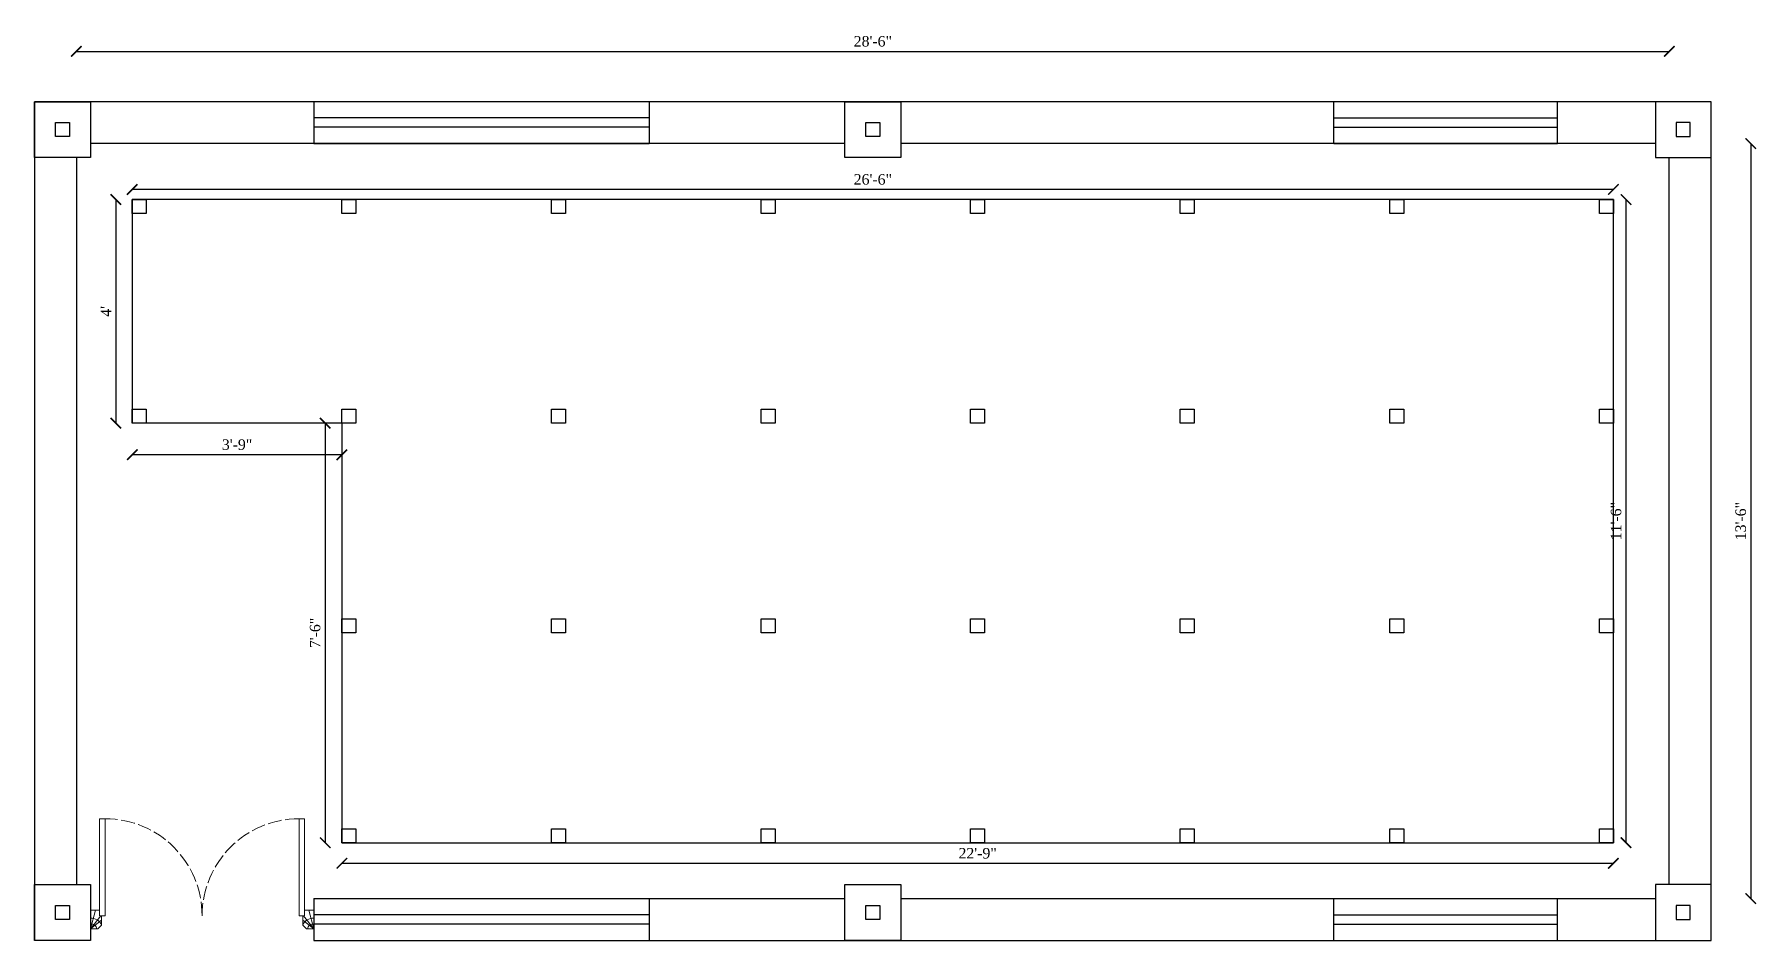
# Model space of a CAD drawing. Header units: inches. Extents: x 62191 to 65120, y -5328 to -3702.
# Drawn here: x 63680 to 64049.8, y -5219.4 to -5025 of the extents above; entities that cross this region are included whole.
import ezdxf

# ---------------------------------------------------------------- set-up
doc = ezdxf.new("R2010")
doc.units = ezdxf.units.IN
doc.header["$MEASUREMENT"] = 0
doc.linetypes.add('ACAD_ISO02W100', pattern=[15, 12, -3])
for name, color, linetype, lineweight in [('Door-window', 150, 'Continuous', 9), ('ELEVATION', 6, 'Continuous', 30), ('hatch', 30, 'Continuous', 5)]:
    doc.layers.add(name, color=color, linetype=linetype, lineweight=lineweight)
doc.styles.get("Standard").update_dxf_attribs({"font": 'times.ttf'})
doc.dimstyles.get("Standard").update_dxf_attribs({"dimtxt": 2.25, "dimasz": 2.25, "dimexe": 0.18, "dimexo": 0.0625, "dimgap": 1, "dimtad": 1, "dimdec": 1, "dimzin": 0, "dimdsep": 46, "dimlunit": 4, "dimtxsty": 'Standard', "dimblk": 'ARCHTICK', "dimcen": 0.09, "dimse1": 1, "dimse2": 1, "dimadec": 0, "dimazin": 0, "dimtfac": 1, "dimtdec": 1, "dimtofl": 0, "dimtmove": 0, "dimatfit": 3, "dimldrblk": 'ARCHTICK', "dimfxl": 1, "dimtolj": 1, "dimtzin": 0, "dimarcsym": 0})

# ---------------------------------------------------------------- blocks, each defined once
blk = doc.blocks.new('A$C6FA92B9D')
at = {"layer": 'Door-window', "linetype": 'Continuous', "ltscale": 0.25}
for p, q in [((20.8, 46), (0, 46)), ((0, 44.8), (0, 46)), ((20.8, 44.8), (0, 44.8)), ((19.64, 48), (19.64, 46)), ((23.64, 48), (19.64, 48)), ((23.64, 48), (19.64, 48)), ((19.64, 46), (20.8, 46)), ((20.8, 46), (20.8, 45.6)), ((20.8, 46), (20.8, 44.8)), ((22.84, 45.6), (20.8, 45.6)), ((23.64, 46.4), (22.84, 45.6)), ((23.64, 48), (23.64, 46.4)), ((20.8, 3.2), (0, 3.2)), ((0, 3.2), (0, 2)), ((20.8, 2), (0, 2)), ((19.64, 2), (20.8, 2)), ((19.64, 0), (19.64, 2)), ((23.64, 0), (19.64, 0)), ((23.64, 0), (19.64, 0)), ((20.8, 2), (20.8, 3.2)), ((20.8, 2), (20.8, 2.4)), ((22.84, 2.4), (20.8, 2.4)), ((23.64, 1.6), (22.84, 2.4)), ((23.64, 0), (23.64, 1.6))]:
    blk.add_line(p, q, dxfattribs=at)
at = {"layer": 'Door-window', "linetype": 'ACAD_ISO02W100', "ltscale": 0.25}
for centre, start, end in [((20.8, 44.8), 180, 270), ((20.8, 3.2), 90, 180)]:
    blk.add_arc(centre, 20.8, start, end, dxfattribs=at)
at = {"layer": 'hatch', "color": 8}
for p, q in [((23.64, 48), (19.64, 46.92)), ((23.64, 48), (20.8, 45.74)), ((23.64, 48), (21.77, 45.6)), ((23.64, 0), (19.64, 1.08)), ((23.64, 0), (20.8, 2.26)), ((23.64, 0), (21.77, 2.4))]:
    blk.add_line(p, q, dxfattribs=at)
for centre, radius, start, end in [((23.7, 47.79), 2.35, 174.9175, 249.0128), ((23.74, 47.77), 1.13, 168.5136, 264.8628), ((23.7, 0.21), 2.35, 110.9872, 185.0825), ((23.74, 0.23), 1.13, 95.1372, 191.4864)]:
    blk.add_arc(centre, radius, start, end, dxfattribs=at)
blk = doc.blocks.new('_ArchTick')
at = {"color": 0, "linetype": 'ByBlock', "const_width": 0.15}
blk.add_lwpolyline([(-0.5, -0.5), (0.5, 0.5)], dxfattribs=at)
blk = doc.blocks.new('*D783')
at = {"layer": 'Defpoints', "color": 0, "transparency": 16777216}
for p in [(64031.03, -5028.63), (63689.03, -5051.43), (64031.03, -5051.43)]:
    blk.add_point(p, dxfattribs=at)
at = {"layer": 'ELEVATION', "color": 0, "lineweight": -2, "transparency": 16777216}
blk.add_line((63689.03, -5028.63), (64031.03, -5028.63), dxfattribs=at)
at = {"layer": 'ELEVATION', "color": 0, "lineweight": -2, "transparency": 16777216, "xscale": 2.25, "yscale": 2.25, "zscale": 2.25, "rotation": 180}
blk.add_blockref('_ArchTick', (63689.03, -5028.63), dxfattribs=at)
at = {"layer": 'ELEVATION', "color": 0, "lineweight": -2, "transparency": 16777216, "xscale": 2.25, "yscale": 2.25, "zscale": 2.25}
blk.add_blockref('_ArchTick', (64031.03, -5028.63), dxfattribs=at)
at = {"layer": 'ELEVATION', "color": 0, "transparency": 16777216, "insert": (63860.03, -5026.48), "char_height": 2.25, "attachment_point": 5}
blk.add_mtext('\\A1;28\'-6"', dxfattribs=at)
blk = doc.blocks.new('*D784')
at = {"layer": 'Defpoints', "color": 0, "transparency": 16777216}
for p in [(64028.03, -5048.43), (64028.03, -5210.43), (64048.52, -5210.43)]:
    blk.add_point(p, dxfattribs=at)
at = {"layer": 'ELEVATION', "color": 0, "lineweight": -2, "transparency": 16777216}
blk.add_line((64048.52, -5048.43), (64048.52, -5210.43), dxfattribs=at)
at = {"layer": 'ELEVATION', "color": 0, "lineweight": -2, "transparency": 16777216, "xscale": 2.25, "yscale": 2.25, "zscale": 2.25}
for p, rotation in [((64048.52, -5048.43), 90), ((64048.52, -5210.43), 270)]:
    blk.add_blockref('_ArchTick', p, dxfattribs=dict(at, rotation=rotation))
at = {"layer": 'ELEVATION', "color": 0, "transparency": 16777216, "insert": (64046.37, -5129.43), "char_height": 2.25, "attachment_point": 5, "rotation": 90}
blk.add_mtext('\\A1;13\'-6"', dxfattribs=at)
blk = doc.blocks.new('*D791')
at = {"layer": 'Defpoints', "color": 0, "transparency": 16777216}
for p in [(63701.03, -5058.26), (63701.03, -5060.43), (64019.03, -5060.43)]:
    blk.add_point(p, dxfattribs=at)
at = {"layer": 'ELEVATION', "color": 0, "lineweight": -2, "transparency": 16777216}
blk.add_line((64019.03, -5058.26), (63701.03, -5058.26), dxfattribs=at)
at = {"layer": 'ELEVATION', "color": 0, "lineweight": -2, "transparency": 16777216, "xscale": 2.25, "yscale": 2.25, "zscale": 2.25, "rotation": 180}
blk.add_blockref('_ArchTick', (63701.03, -5058.26), dxfattribs=at)
at = {"layer": 'ELEVATION', "color": 0, "lineweight": -2, "transparency": 16777216, "xscale": 2.25, "yscale": 2.25, "zscale": 2.25}
blk.add_blockref('_ArchTick', (64019.03, -5058.26), dxfattribs=at)
at = {"layer": 'ELEVATION', "color": 0, "transparency": 16777216, "insert": (63860.03, -5056.12), "char_height": 2.25, "attachment_point": 5}
blk.add_mtext('\\A1;26\'-6"', dxfattribs=at)
blk = doc.blocks.new('*D792')
at = {"layer": 'Defpoints', "color": 0, "transparency": 16777216}
for p in [(63746.03, -5198.43), (64019.03, -5198.43), (64019.03, -5202.86)]:
    blk.add_point(p, dxfattribs=at)
at = {"layer": 'ELEVATION', "color": 0, "lineweight": -2, "transparency": 16777216}
blk.add_line((63746.03, -5202.86), (64019.03, -5202.86), dxfattribs=at)
at = {"layer": 'ELEVATION', "color": 0, "lineweight": -2, "transparency": 16777216, "xscale": 2.25, "yscale": 2.25, "zscale": 2.25, "rotation": 180}
blk.add_blockref('_ArchTick', (63746.03, -5202.86), dxfattribs=at)
at = {"layer": 'ELEVATION', "color": 0, "lineweight": -2, "transparency": 16777216, "xscale": 2.25, "yscale": 2.25, "zscale": 2.25}
blk.add_blockref('_ArchTick', (64019.03, -5202.86), dxfattribs=at)
at = {"layer": 'ELEVATION', "color": 0, "transparency": 16777216, "insert": (63882.53, -5200.71), "char_height": 2.25, "attachment_point": 5}
blk.add_mtext('\\A1;22\'-9"', dxfattribs=at)
blk = doc.blocks.new('*D793')
at = {"layer": 'Defpoints', "color": 0, "transparency": 16777216}
for p in [(64019.03, -5060.43), (64021.75, -5060.43), (64019.03, -5198.43)]:
    blk.add_point(p, dxfattribs=at)
at = {"layer": 'ELEVATION', "color": 0, "lineweight": -2, "transparency": 16777216}
blk.add_line((64021.75, -5198.43), (64021.75, -5060.43), dxfattribs=at)
at = {"layer": 'ELEVATION', "color": 0, "lineweight": -2, "transparency": 16777216, "xscale": 2.25, "yscale": 2.25, "zscale": 2.25}
for p, rotation in [((64021.75, -5060.43), 90), ((64021.75, -5198.43), 270)]:
    blk.add_blockref('_ArchTick', p, dxfattribs=dict(at, rotation=rotation))
at = {"layer": 'ELEVATION', "color": 0, "transparency": 16777216, "insert": (64019.61, -5129.43), "char_height": 2.25, "attachment_point": 5, "rotation": 90}
blk.add_mtext('\\A1;11\'-6"', dxfattribs=at)
blk = doc.blocks.new('*D794')
at = {"layer": 'Defpoints', "color": 0, "transparency": 16777216}
for p in [(63746.03, -5108.43), (63742.45, -5198.43), (63746.03, -5198.43)]:
    blk.add_point(p, dxfattribs=at)
at = {"layer": 'ELEVATION', "color": 0, "lineweight": -2, "transparency": 16777216}
blk.add_line((63742.45, -5108.43), (63742.45, -5198.43), dxfattribs=at)
at = {"layer": 'ELEVATION', "color": 0, "lineweight": -2, "transparency": 16777216, "xscale": 2.25, "yscale": 2.25, "zscale": 2.25}
for p, rotation in [((63742.45, -5108.43), 90), ((63742.45, -5198.43), 270)]:
    blk.add_blockref('_ArchTick', p, dxfattribs=dict(at, rotation=rotation))
at = {"layer": 'ELEVATION', "color": 0, "transparency": 16777216, "insert": (63740.3, -5153.43), "char_height": 2.25, "attachment_point": 5, "rotation": 90}
blk.add_mtext('\\A1;7\'-6"', dxfattribs=at)
blk = doc.blocks.new('*D795')
at = {"layer": 'Defpoints', "color": 0, "transparency": 16777216}
for p in [(63701.03, -5108.43), (63746.03, -5108.43), (63701.03, -5115.18)]:
    blk.add_point(p, dxfattribs=at)
at = {"layer": 'ELEVATION', "color": 0, "lineweight": -2, "transparency": 16777216}
blk.add_line((63746.03, -5115.18), (63701.03, -5115.18), dxfattribs=at)
at = {"layer": 'ELEVATION', "color": 0, "lineweight": -2, "transparency": 16777216, "xscale": 2.25, "yscale": 2.25, "zscale": 2.25, "rotation": 180}
blk.add_blockref('_ArchTick', (63701.03, -5115.18), dxfattribs=at)
at = {"layer": 'ELEVATION', "color": 0, "lineweight": -2, "transparency": 16777216, "xscale": 2.25, "yscale": 2.25, "zscale": 2.25}
blk.add_blockref('_ArchTick', (63746.03, -5115.18), dxfattribs=at)
at = {"layer": 'ELEVATION', "color": 0, "transparency": 16777216, "insert": (63723.53, -5113.03), "char_height": 2.25, "attachment_point": 5}
blk.add_mtext('\\A1;3\'-9"', dxfattribs=at)
blk = doc.blocks.new('*D796')
at = {"layer": 'Defpoints', "color": 0, "transparency": 16777216}
for p in [(63701.03, -5060.43), (63697.51, -5108.43), (63701.03, -5108.43)]:
    blk.add_point(p, dxfattribs=at)
at = {"layer": 'ELEVATION', "color": 0, "lineweight": -2, "transparency": 16777216}
blk.add_line((63697.51, -5060.43), (63697.51, -5108.43), dxfattribs=at)
at = {"layer": 'ELEVATION', "color": 0, "lineweight": -2, "transparency": 16777216, "xscale": 2.25, "yscale": 2.25, "zscale": 2.25}
for p, rotation in [((63697.51, -5060.43), 90), ((63697.51, -5108.43), 270)]:
    blk.add_blockref('_ArchTick', p, dxfattribs=dict(at, rotation=rotation))
at = {"layer": 'ELEVATION', "color": 0, "transparency": 16777216, "insert": (63695.39, -5084.43), "char_height": 2.25, "attachment_point": 5, "rotation": 90}
blk.add_mtext("\\A1;4'", dxfattribs=at)

msp = doc.modelspace()

# ---------------------------------------------------------------- linework, layer by layer
at = {"layer": 'ELEVATION'}
for p, q in [((63680.03, -5039.43), (63680.03, -5219.43)), ((64028.03, -5039.43), (63680.03, -5039.43)), ((63740.03, -5039.43), (63740.03, -5048.43)), ((63812.03, -5039.43), (63812.03, -5048.43)), ((63959.03, -5048.43), (63959.03, -5039.43)), ((64007.03, -5048.43), (64007.03, -5039.43)), ((64040.03, -5219.43), (64040.03, -5039.43)), ((63812.03, -5042.93), (63740.03, -5042.93)), ((63959.03, -5042.93), (64007.03, -5042.93)), ((63812.03, -5044.93), (63740.03, -5044.93)), ((63959.03, -5044.93), (64007.03, -5044.93)), ((63854.03, -5048.43), (63692.03, -5048.43)), ((63740.03, -5048.43), (63812.03, -5048.43)), ((64028.03, -5048.43), (63866.03, -5048.43)), ((63959.03, -5048.43), (64007.03, -5048.43)), ((63689.03, -5051.43), (63689.03, -5207.43)), ((64031.03, -5207.43), (64031.03, -5051.43)), ((64019.03, -5060.43), (63701.03, -5060.43)), ((63701.03, -5060.43), (63701.03, -5108.43)), ((64019.03, -5198.43), (64019.03, -5060.43)), ((63746.03, -5108.43), (63701.03, -5108.43)), ((63746.03, -5108.43), (63746.03, -5198.43)), ((63746.03, -5198.43), (64019.03, -5198.43)), ((63740.03, -5210.43), (63740.03, -5219.43)), ((63740.03, -5210.43), (63854.03, -5210.43)), ((63812.03, -5210.43), (63812.03, -5219.43)), ((63866.03, -5210.43), (64028.03, -5210.43)), ((63959.03, -5219.43), (63959.03, -5210.43)), ((64007.03, -5219.43), (64007.03, -5210.43)), ((63812.03, -5213.93), (63740.03, -5213.93)), ((63812.03, -5215.93), (63740.03, -5215.93)), ((63959.03, -5213.93), (64007.03, -5213.93)), ((63959.03, -5215.93), (64007.03, -5215.93)), ((63740.03, -5219.43), (63812.03, -5219.43)), ((63809.03, -5219.43), (64028.03, -5219.43)), ((63959.03, -5219.43), (64007.03, -5219.43))]:
    msp.add_line(p, q, dxfattribs=at)
for points in [[(63680.03, -5039.43), (63692.03, -5039.43), (63692.03, -5051.43), (63680.03, -5051.43)], [(63854.03, -5039.43), (63866.03, -5039.43), (63866.03, -5051.43), (63854.03, -5051.43)], [(64040.03, -5039.43), (64028.03, -5039.43), (64028.03, -5051.43), (64040.03, -5051.43)], [(63684.53, -5043.93), (63687.53, -5043.93), (63687.53, -5046.93), (63684.53, -5046.93)], [(63858.53, -5043.93), (63861.53, -5043.93), (63861.53, -5046.93), (63858.53, -5046.93)], [(64035.53, -5043.93), (64032.53, -5043.93), (64032.53, -5046.93), (64035.53, -5046.93)], [(63701.03, -5060.43), (63704.03, -5060.43), (63704.03, -5063.43), (63701.03, -5063.43)], [(63746.03, -5060.43), (63749.03, -5060.43), (63749.03, -5063.43), (63746.03, -5063.43)], [(63791.03, -5060.43), (63794.03, -5060.43), (63794.03, -5063.43), (63791.03, -5063.43)], [(63836.03, -5060.43), (63839.03, -5060.43), (63839.03, -5063.43), (63836.03, -5063.43)], [(63881.03, -5060.43), (63884.03, -5060.43), (63884.03, -5063.43), (63881.03, -5063.43)], [(63926.03, -5060.43), (63929.03, -5060.43), (63929.03, -5063.43), (63926.03, -5063.43)], [(63971.03, -5060.43), (63974.03, -5060.43), (63974.03, -5063.43), (63971.03, -5063.43)], [(64016.03, -5060.43), (64019.03, -5060.43), (64019.03, -5063.43), (64016.03, -5063.43)], [(63701.03, -5105.43), (63704.03, -5105.43), (63704.03, -5108.43), (63701.03, -5108.43)], [(63746.03, -5105.43), (63749.03, -5105.43), (63749.03, -5108.43), (63746.03, -5108.43)], [(63791.03, -5105.43), (63794.03, -5105.43), (63794.03, -5108.43), (63791.03, -5108.43)], [(63836.03, -5105.43), (63839.03, -5105.43), (63839.03, -5108.43), (63836.03, -5108.43)], [(63881.03, -5105.43), (63884.03, -5105.43), (63884.03, -5108.43), (63881.03, -5108.43)], [(63926.03, -5105.43), (63929.03, -5105.43), (63929.03, -5108.43), (63926.03, -5108.43)], [(63971.03, -5105.43), (63974.03, -5105.43), (63974.03, -5108.43), (63971.03, -5108.43)], [(64016.03, -5105.43), (64019.03, -5105.43), (64019.03, -5108.43), (64016.03, -5108.43)], [(63746.03, -5150.43), (63749.03, -5150.43), (63749.03, -5153.43), (63746.03, -5153.43)], [(63791.03, -5150.43), (63794.03, -5150.43), (63794.03, -5153.43), (63791.03, -5153.43)], [(63836.03, -5150.43), (63839.03, -5150.43), (63839.03, -5153.43), (63836.03, -5153.43)], [(63881.03, -5150.43), (63884.03, -5150.43), (63884.03, -5153.43), (63881.03, -5153.43)], [(63926.03, -5150.43), (63929.03, -5150.43), (63929.03, -5153.43), (63926.03, -5153.43)], [(63971.03, -5150.43), (63974.03, -5150.43), (63974.03, -5153.43), (63971.03, -5153.43)], [(64016.03, -5150.43), (64019.03, -5150.43), (64019.03, -5153.43), (64016.03, -5153.43)], [(63746.03, -5195.43), (63749.03, -5195.43), (63749.03, -5198.43), (63746.03, -5198.43)], [(63791.03, -5195.43), (63794.03, -5195.43), (63794.03, -5198.43), (63791.03, -5198.43)], [(63836.03, -5195.43), (63839.03, -5195.43), (63839.03, -5198.43), (63836.03, -5198.43)], [(63881.03, -5195.43), (63884.03, -5195.43), (63884.03, -5198.43), (63881.03, -5198.43)], [(63926.03, -5195.43), (63929.03, -5195.43), (63929.03, -5198.43), (63926.03, -5198.43)], [(63971.03, -5195.43), (63974.03, -5195.43), (63974.03, -5198.43), (63971.03, -5198.43)], [(64016.03, -5195.43), (64019.03, -5195.43), (64019.03, -5198.43), (64016.03, -5198.43)], [(63680.03, -5207.43), (63692.03, -5207.43), (63692.03, -5219.43), (63680.03, -5219.43)], [(63854.03, -5207.43), (63866.03, -5207.43), (63866.03, -5219.43), (63854.03, -5219.43)], [(64040.03, -5207.43), (64028.03, -5207.43), (64028.03, -5219.43), (64040.03, -5219.43)], [(63684.53, -5211.93), (63687.53, -5211.93), (63687.53, -5214.93), (63684.53, -5214.93)], [(63858.53, -5211.93), (63861.53, -5211.93), (63861.53, -5214.93), (63858.53, -5214.93)], [(64035.53, -5211.93), (64032.53, -5211.93), (64032.53, -5214.93), (64035.53, -5214.93)]]:
    msp.add_lwpolyline(points, close=True, dxfattribs=at)

# ---------------------------------------------------------------- block references
at = {"layer": 'ELEVATION', "rotation": 270}
msp.add_blockref('A$C6FA92B9D', (63692.03, -5193.29), dxfattribs=at)

# ---------------------------------------------------------------- dimensions: what is measured, and where the dimension line sits
at = {"layer": 'ELEVATION'}
for base, p1, p2, picture, middle in [((64031.03, -5028.63), (63689.03, -5051.43), (64031.03, -5051.43), '*D783', (63860.03, -5026.48)), ((63701.03, -5058.26), (64019.03, -5060.43), (63701.03, -5060.43), '*D791', (63860.03, -5056.12)), ((63701.03, -5115.18), (63746.03, -5108.43), (63701.03, -5108.43), '*D795', (63723.53, -5113.03)), ((64019.03, -5202.86), (63746.03, -5198.43), (64019.03, -5198.43), '*D792', (63882.53, -5200.71))]:
    dim = msp.add_linear_dim(base=base, p1=p1, p2=p2, dimstyle='Standard', dxfattribs=at)
    dim.commit()
    dim.dimension.update_dxf_attribs({"geometry": picture, "text_midpoint": middle})
for base, p1, p2, picture, middle in [((64048.52, -5210.43), (64028.03, -5048.43), (64028.03, -5210.43), '*D784', (64046.37, -5129.43)), ((63697.51, -5108.43), (63701.03, -5060.43), (63701.03, -5108.43), '*D796', (63695.39, -5084.43)), ((64021.75, -5060.43), (64019.03, -5198.43), (64019.03, -5060.43), '*D793', (64019.61, -5129.43)), ((63742.45, -5198.43), (63746.03, -5108.43), (63746.03, -5198.43), '*D794', (63740.3, -5153.43))]:
    dim = msp.add_linear_dim(base=base, p1=p1, p2=p2, angle=90, dimstyle='Standard', dxfattribs=at)
    dim.commit()
    dim.dimension.update_dxf_attribs({"geometry": picture, "text_midpoint": middle})

doc.saveas('drawing.dxf')
